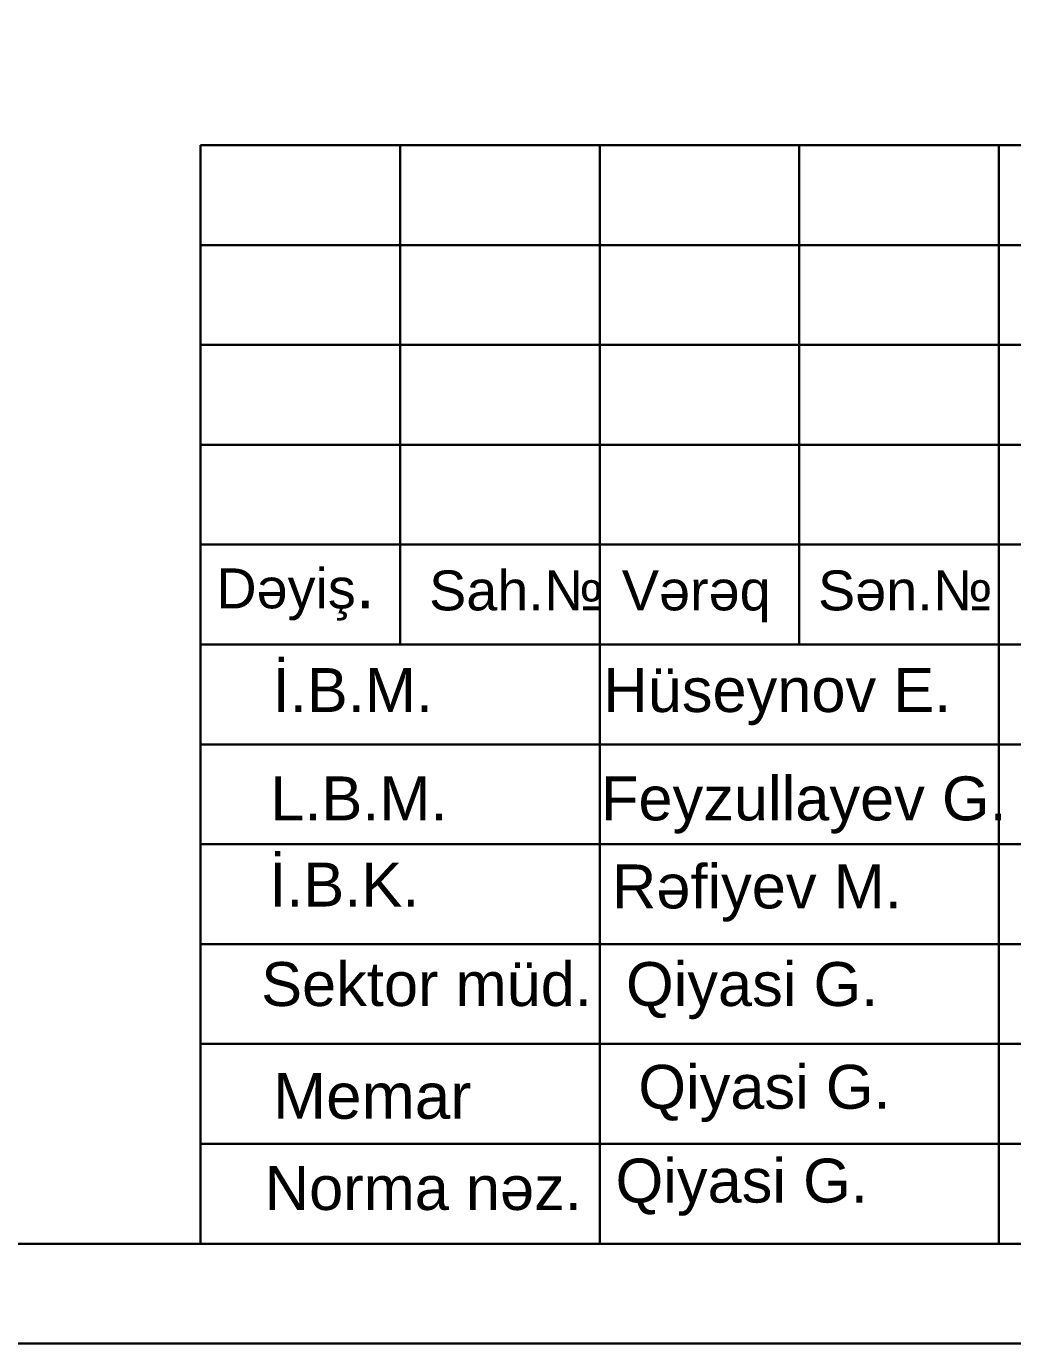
# Model space of a CAD drawing. Header units: millimetres. Extents: x 120281 to 1416367021, y -641565767 to 918373.
# Drawn here: x 1107699 to 1112643, y 867687 to 874287 of the extents above; entities that cross this region are included whole.
import ezdxf

# ---------------------------------------------------------------- set-up
doc = ezdxf.new("R2010")
doc.units = ezdxf.units.MM
for name, color, linetype, lineweight in [('перегородка', 130, 'Continuous', 20), ('размер', 90, 'Continuous', 40), ('размер 1', 6, 'Continuous', 15), ('размер2', 210, 'Continuous', 15)]:
    doc.layers.add(name, color=color, linetype=linetype, lineweight=lineweight)
doc.styles.add('ARIAL', font='arial.ttf')
doc.styles.add('Times New  Roman', font='times.ttf')

msp = doc.modelspace()

# ---------------------------------------------------------------- linework, layer by layer
at = {"layer": 'размер', "color": 0, "lineweight": 30}
for p, q in [((1108571.69956, 873691.74621), (1127071.70445, 873691.12121)), ((1108571.69956, 868187.98691), (1108571.69956, 873691.74621)), ((1109572.38307, 871190.03744), (1109572.38307, 873691.74621)), ((1110573.06657, 868187.98691), (1110573.06657, 873691.74621)), ((1111573.75008, 871190.03744), (1111573.75008, 873691.74621)), ((1112574.43359, 868187.98691), (1112574.43359, 873691.74621)), ((1108571.69956, 873191.40445), (1115076.14236, 873191.40445)), ((1108571.69956, 872691.0627), (1127071.70445, 872690.4377)), ((1108571.69956, 872190.72094), (1115076.14236, 872190.72094)), ((1108571.69956, 871690.37919), (1115076.14236, 871690.37919)), ((1108571.69956, 871190.03744), (1127071.70445, 871189.41244)), ((1108571.69956, 870689.69568), (1115076.14236, 870689.69568)), ((1108571.69956, 870189.35393), (1115076.14236, 870189.35393)), ((1108571.69956, 869689.01218), (1127071.70445, 869688.38718)), ((1108571.69956, 869188.67042), (1115076.14236, 869188.67042)), ((1108571.69956, 868688.32867), (1115076.14236, 868688.32867))]:
    msp.add_line(p, q, dxfattribs=at)
at = {"layer": 'размер 1', "color": 0, "lineweight": 30}
for points in [[(1085543.33889, 897407.32033), (1127572.0462, 897407.32033), (1127572.0462, 867687.02016), (1085543.33889, 867687.02016)], [(1087544.7059, 896906.97858), (1127071.70445, 896906.97858), (1127071.70445, 868187.36191), (1087544.7059, 868187.36191)]]:
    msp.add_lwpolyline(points, close=True, dxfattribs=at)

# ---------------------------------------------------------------- texts
at = {"layer": 'перегородка', "color": 0, "lineweight": 30, "attachment_point": 1, "style": 'ARIAL'}
for s, insert, char_height in [('\\H0.8x;Dəyiş\\H1.25x;.', (1108651.56777, 871621.25241), 250.1708769), ('\\H0.8x;Sah.№', (1109718.03347, 871561.09219), 250.1708769), ('\\H0.8x;Vərəq', (1110684.14396, 871561.09219), 250.1708769), ('\\H0.8x;Sən.№', (1111667.47848, 871561.09219), 250.1708769), ('{  İ}.{B.M.          Hüseynov E.}', (1108763.45602, 871071.92341), 220.1503716), ('  L.B.M.         Feyzullayev G.', (1108751.1643, 870529.01063), 220.1503716), ('İ.B.K.', (1108916.83883, 870097.34684), 220.150372), ('Rəfiyev M.', (1110634.94855, 870087.80478), 220.150372), (' Sektor müd.  Qiyasi G.', (1108790.8554, 869598.86645), 220.1503716), ('Qiyasi G.', (1110766.74142, 869083.94263, 0), 220.150372), ('Qiyasi G.', (1110652.65798, 868613.96556), 220.150372), ('N{\\fArial|b0|i0|c238|p34;orma nəz.}', (1108894.39514, 868577.05891), 220.1503716)]:
    msp.add_mtext(s, dxfattribs=dict(at, insert=insert, char_height=char_height))
at = {"layer": 'размер2', "color": 0, "lineweight": 30, "insert": (1109346.38962, 868926.61204, 0), "char_height": 229.0048073, "attachment_point": 5, "style": 'Times New  Roman'}
msp.add_mtext_dynamic_manual_height_columns('{\\fTimes New Roman|b0|i0|c238|p18;  \\fArial|b0|i0|c0|p34;Memar}', width=1828.3507812, gutter_width=1, heights=[396.27421], dxfattribs=at)

doc.saveas('drawing.dxf')
